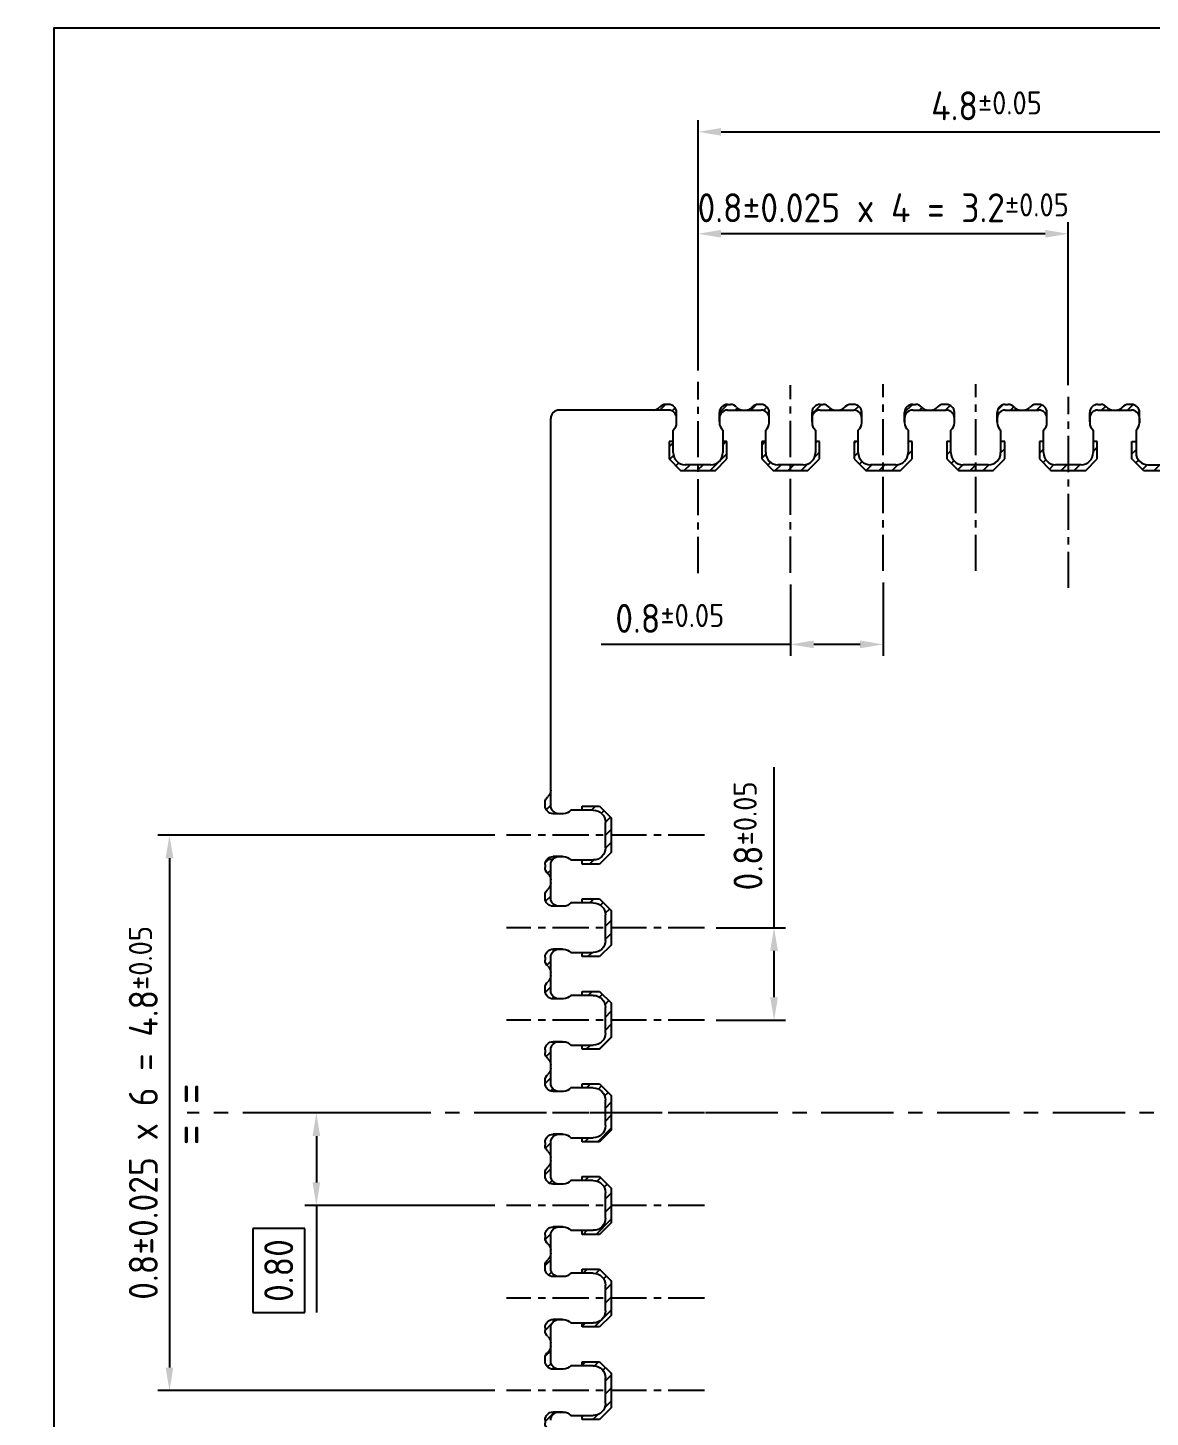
# Model space of a CAD drawing. Extents: x 1467 to 1931, y 226 to 529.
# Drawn here: x 1730.6 to 1827.6, y 335.5 to 455.5 of the extents above; entities that cross this region are included whole.
import ezdxf

# ---------------------------------------------------------------- set-up
doc = ezdxf.new("R2010")
doc.units = 0
doc.linetypes.add('AXES', pattern=[2, 1.25, -0.25, 0.25, -0.25])
doc.layers.add('AXIS', color=4, linetype='AXES', lineweight=25)
doc.layers.add('DIMENSIONS', color=3, linetype='Continuous', lineweight=25)
for name, color, linetype in [('bottom etching', 64, 'Continuous'), ('bottom leadframe', 7, 'Continuous'), ('leadframe', 7, 'Continuous'), ('top leadframe', 5, 'Continuous')]:
    doc.layers.add(name, color=color, linetype=linetype)
doc.styles.get("Standard").update_dxf_attribs({"font": 'ISOCP.SHX', "bigfont": 'bigfont.shx'})
doc.dimstyles.new('ST standard$0', dxfattribs={"dimtxt": 2.5, "dimasz": 2, "dimexe": 1, "dimexo": 1, "dimgap": 1, "dimtad": 1, "dimdec": 3, "dimdsep": 46, "dimtxsty": 'STANDARD', "dimcen": 0, "dimclrd": 3, "dimclre": 3, "dimclrt": 1, "dimadec": 0, "dimazin": 2, "dimtol": 1, "dimtp": 0.1, "dimtm": 0.1, "dimtfac": 0.8, "dimtdec": 3, "dimtmove": 0, "dimatfit": 3, "dimfxl": 1, "dimtolj": 2, "dimlwd": -1, "dimlwe": -1, "dimarcsym": 1})
pattern_1 = [(45, (31.19803, -19.82155), (-0.0561266, 0.0561266), [])]
pattern_2 = [(0, (33.5826, -10.5325), (0, 6.985), [5.08, -1.905]), (90, (33.5826, -10.5325), (-6.985, 4e-16), [5.08, -1.905])]
pattern_3 = [(45, (33.58265, -10.53248), (-0.0561266, 0.0561266), [])]

# ---------------------------------------------------------------- blocks, each defined once
blk = doc.blocks.new('*D14')
at = {"layer": 'AXIS', "color": 3, "linetype": 'ByBlock', "ltscale": 50, "transparency": 16777216}
for p, q in [((1788.52, 425.91), (1788.52, 447.52)), ((1836.52, 438.31), (1836.52, 447.52)), ((1790.52, 446.52), (1834.52, 446.52))]:
    blk.add_line(p, q, dxfattribs=at)
at = {"layer": 'AXIS', "color": 3, "ltscale": 50, "transparency": 16777216}
for points in [[(1790.52, 446.85), (1790.52, 446.19), (1788.52, 446.52)], [(1834.52, 446.85), (1834.52, 446.19), (1836.52, 446.52)]]:
    blk.add_solid(points, dxfattribs=at)
at = {"layer": 'Defpoints', "color": 0, "ltscale": 50, "transparency": 16777216}
for p in [(1836.52, 446.52), (1836.52, 437.31), (1788.52, 424.91)]:
    blk.add_point(p, dxfattribs=at)
at = {"layer": 'AXIS', "color": 1, "ltscale": 50, "transparency": 16777216, "insert": (1813.45, 448.77), "char_height": 2.5, "attachment_point": 5}
blk.add_mtext('\\A2;4.8{\\H2;±0.05}', dxfattribs=at)
blk = doc.blocks.new('*D16')
at = {"layer": 'AXIS', "color": 3, "linetype": 'ByBlock', "ltscale": 50, "transparency": 16777216}
for p, q in [((1788.52, 425.91), (1788.52, 438.71)), ((1820.52, 424.63), (1820.52, 438.71)), ((1818.52, 437.71), (1790.52, 437.71))]:
    blk.add_line(p, q, dxfattribs=at)
at = {"layer": 'AXIS', "color": 3, "ltscale": 50, "transparency": 16777216}
for points in [[(1790.52, 438.05), (1790.52, 437.38), (1788.52, 437.71)], [(1818.52, 438.05), (1818.52, 437.38), (1820.52, 437.71)]]:
    blk.add_solid(points, dxfattribs=at)
at = {"layer": 'Defpoints', "color": 0, "ltscale": 50, "transparency": 16777216}
for p in [(1788.52, 437.71), (1788.52, 424.91), (1820.52, 423.63)]:
    blk.add_point(p, dxfattribs=at)
at = {"layer": 'AXIS', "color": 1, "ltscale": 50, "transparency": 16777216, "insert": (1804.52, 439.96), "char_height": 2.5, "attachment_point": 5}
blk.add_mtext('\\A2;0.8%%P0.025 x 4 = 3.2{\\H2;±0.05}', dxfattribs=at)
blk = doc.blocks.new('*D17')
at = {"layer": 'AXIS', "color": 3, "linetype": 'ByBlock', "ltscale": 50, "transparency": 16777216}
for p, q in [((1796.52, 407.42), (1796.52, 401.23)), ((1804.52, 407.58), (1804.52, 401.23)), ((1796.52, 402.23), (1780.15, 402.23)), ((1802.52, 402.23), (1798.52, 402.23))]:
    blk.add_line(p, q, dxfattribs=at)
at = {"layer": 'AXIS', "color": 3, "ltscale": 50, "transparency": 16777216}
for points in [[(1798.52, 402.57), (1798.52, 401.9), (1796.52, 402.23)], [(1802.52, 402.57), (1802.52, 401.9), (1804.52, 402.23)]]:
    blk.add_solid(points, dxfattribs=at)
at = {"layer": 'Defpoints', "color": 0, "ltscale": 50, "transparency": 16777216}
for p in [(1796.52, 408.42), (1804.52, 408.58), (1796.52, 402.23)]:
    blk.add_point(p, dxfattribs=at)
at = {"layer": 'AXIS', "color": 1, "ltscale": 50, "transparency": 16777216, "insert": (1786.08, 404.48), "char_height": 2.5, "attachment_point": 5}
blk.add_mtext('\\A2;0.8{\\H2;±0.05}', dxfattribs=at)
blk = doc.blocks.new('*D21')
at = {"layer": 'AXIS', "color": 3, "linetype": 'ByBlock', "ltscale": 50, "transparency": 16777216}
for p, q in [((1795.09, 377.75), (1795.09, 391.61)), ((1790.08, 377.75), (1796.09, 377.75)), ((1795.09, 371.75), (1795.09, 375.75)), ((1790.08, 369.75), (1796.09, 369.75))]:
    blk.add_line(p, q, dxfattribs=at)
at = {"layer": 'AXIS', "color": 3, "ltscale": 50, "transparency": 16777216}
for points in [[(1794.76, 375.75), (1795.43, 375.75), (1795.09, 377.75)], [(1794.76, 371.75), (1795.43, 371.75), (1795.09, 369.75)]]:
    blk.add_solid(points, dxfattribs=at)
at = {"layer": 'Defpoints', "color": 0, "ltscale": 50, "transparency": 16777216}
for p in [(1789.08, 377.75), (1795.09, 377.75), (1789.08, 369.75)]:
    blk.add_point(p, dxfattribs=at)
at = {"layer": 'AXIS', "color": 1, "ltscale": 50, "transparency": 16777216, "insert": (1792.84, 385.68), "char_height": 2.5, "attachment_point": 5, "rotation": 90}
blk.add_mtext('\\A2;0.8{\\H2;±0.05}', dxfattribs=at)
blk = doc.blocks.new('*D22')
at = {"layer": 'AXIS', "color": 3, "linetype": 'ByBlock', "ltscale": 50, "transparency": 16777216}
for p, q in [((1770.97, 385.75), (1741.85, 385.75)), ((1742.85, 383.75), (1742.85, 339.75)), ((1770.97, 337.75), (1741.85, 337.75))]:
    blk.add_line(p, q, dxfattribs=at)
at = {"layer": 'AXIS', "color": 3, "ltscale": 50, "transparency": 16777216}
for points in [[(1742.51, 383.75), (1743.18, 383.75), (1742.85, 385.75)], [(1742.51, 339.75), (1743.18, 339.75), (1742.85, 337.75)]]:
    blk.add_solid(points, dxfattribs=at)
at = {"layer": 'Defpoints', "color": 0, "ltscale": 50, "transparency": 16777216}
for p in [(1771.97, 385.75), (1742.85, 337.75), (1771.97, 337.75)]:
    blk.add_point(p, dxfattribs=at)
at = {"layer": 'AXIS', "color": 1, "ltscale": 50, "transparency": 16777216, "insert": (1740.59, 361.75), "char_height": 2.5, "attachment_point": 5, "rotation": 90}
blk.add_mtext('\\A2;0.8%%P0.025 x 6 = 4.8{\\H2;±0.05}', dxfattribs=at)
blk = doc.blocks.new('*D20')
at = {"layer": 'Defpoints', "color": 0, "ltscale": 50, "transparency": 16777216}
for p in [(1761.04, 361.75), (1755.54, 353.75), (1771.97, 353.75)]:
    blk.add_point(p, dxfattribs=at)
at = {"layer": 'DIMENSIONS', "color": 3, "linetype": 'ByBlock', "ltscale": 50, "transparency": 16777216}
for p, q in [((1760.04, 361.75), (1754.54, 361.75)), ((1770.97, 353.75), (1754.54, 353.75))]:
    blk.add_line(p, q, dxfattribs=at)
at = {"layer": 'DIMENSIONS', "color": 3, "ltscale": 50, "transparency": 16777216}
for p, q in [((1755.54, 359.75), (1755.54, 355.75)), ((1755.54, 353.75), (1755.54, 344.5)), ((1754.54, 351.75), (1750.04, 351.75)), ((1750.04, 351.75), (1750.04, 344.5)), ((1754.54, 344.5), (1754.54, 351.75)), ((1750.04, 344.5), (1754.54, 344.5))]:
    blk.add_line(p, q, dxfattribs=at)
for points in [[(1755.21, 359.75), (1755.87, 359.75), (1755.54, 361.75)], [(1755.21, 355.75), (1755.87, 355.75), (1755.54, 353.75)]]:
    blk.add_solid(points, dxfattribs=at)
at = {"layer": 'DIMENSIONS', "color": 1, "ltscale": 50, "transparency": 16777216, "insert": (1752.29, 348.13), "char_height": 2.5, "attachment_point": 5, "rotation": 90}
blk.add_mtext('\\A2;0.80', dxfattribs=at)
blk = doc.blocks.new('lead bottom new left')
at = {"layer": 'bottom leadframe'}
for p, q in [((0.522, 0.255), (0.522, 0.28)), ((0.37, 0.185), (0.452, 0.185)), ((0.37, -0.185), (0.452, -0.185)), ((0.522, -0.255), (0.522, -0.28))]:
    blk.add_line(p, q, dxfattribs=at)
at = {"layer": 'bottom leadframe', "ltscale": 50}
for p, q in [((0.105, 0.215), (0.299, 0.215)), ((0.362, 0.185), (0.4, 0.185)), ((0, -0.11), (0, 0.11)), ((0.299, -0.215), (0.105, -0.215)), ((0.4, -0.185), (0.362, -0.185))]:
    blk.add_line(p, q, dxfattribs=at)
for centre, radius, start, end in [((0.542, 0.387), 0.07, 180, 229.9948), ((0.402, 0.255), 0.07, 270, 0), ((0.105, 0.11), 0.105, 90, 180), ((0.362, 0.265), 0.08, 218.6822, 270), ((0.105, -0.11), 0.105, 180, 270), ((0.362, -0.265), 0.08, 90, 141.3178), ((0.402, -0.255), 0.07, 0, 90), ((0.542, -0.387), 0.07, 130.0052, 180)]:
    blk.add_arc(centre, radius, start, end, dxfattribs=at)
at = {"layer": 'bottom leadframe'}
for centre, start, end in [((0.452, 0.255), 270, 0), ((0.452, 0.28), 0, 49.9948), ((0.452, -0.255), 0, 90), ((0.452, -0.28), 310.0052, 0)]:
    blk.add_arc(centre, 0.07, start, end, dxfattribs=at)
blk = doc.blocks.new('Lead bottom leadframe')
at = {"layer": 'bottom etching', "ltscale": 50}
h = blk.add_hatch(dxfattribs=at)
h.set_pattern_fill('ANSI31', color=256, scale=0.025)
h.set_pattern_definition([(45, (1191.91155, 12.07104), (-0.056126601, 0.056126601), [])])
h.paths.add_polyline_path([(0, 0.15), (-0.1, 0.25), (-0.25, 0.25), (-0.25, 0.215), (-0.155, 0.215, -0.414214), (-0.05, 0.11), (-0.05, -0.11, -0.414214), (-0.155, -0.215), (-0.25, -0.215), (-0.25, -0.25), (-0.1, -0.25), (0, -0.15)])
at = {"layer": 'top leadframe', "ltscale": 50}
for p, q in [((-0.25, 0.215), (-0.25, 0.25)), ((-0.25, 0.25), (-0.1, 0.25)), ((-0.1, 0.25), (0, 0.15)), ((0, 0.15), (0, -0.15)), ((-0.25, -0.25), (-0.25, -0.215)), ((0, -0.15), (-0.1, -0.25)), ((-0.1, -0.25), (-0.25, -0.25))]:
    blk.add_line(p, q, dxfattribs=at)
at = {"layer": 'bottom etching', "ltscale": 50, "xscale": -1}
blk.add_blockref('lead bottom new left', (-0.05, 0), dxfattribs=at)
blk = doc.blocks.new('lead bottom new')
at = {"layer": 'bottom leadframe'}
for p, q in [((-0.522, 0.255), (-0.522, 0.28)), ((-0.37, 0.185), (-0.452, 0.185)), ((-0.37, -0.185), (-0.452, -0.185)), ((-0.522, -0.255), (-0.522, -0.28))]:
    blk.add_line(p, q, dxfattribs=at)
at = {"layer": 'bottom leadframe', "ltscale": 50}
for p, q in [((-0.362, 0.185), (-0.392, 0.185)), ((-0.299, 0.215), (-0.105, 0.215)), ((0, -0.11), (0, 0.11)), ((-0.4, -0.185), (-0.362, -0.185)), ((-0.362, -0.185), (-0.392, -0.185)), ((-0.299, -0.215), (-0.105, -0.215))]:
    blk.add_line(p, q, dxfattribs=at)
for centre, radius, start, end in [((-0.542, 0.387), 0.07, 310.0052, 0), ((-0.403, 0.255), 0.07, 180, 270), ((-0.362, 0.265), 0.08, 270, 321.3178), ((-0.105, 0.11), 0.105, 0, 90), ((-0.105, -0.11), 0.105, 270, 0), ((-0.403, -0.255), 0.07, 90, 180), ((-0.362, -0.265), 0.08, 38.6822, 90), ((-0.542, -0.387), 0.07, 0, 49.9948)]:
    blk.add_arc(centre, radius, start, end, dxfattribs=at)
at = {"layer": 'bottom leadframe'}
for centre, start, end in [((-0.452, 0.28), 130.0052, 180), ((-0.452, 0.255), 180, 270), ((-0.452, -0.255), 90, 180), ((-0.452, -0.28), 180, 229.9948)]:
    blk.add_arc(centre, 0.07, start, end, dxfattribs=at)
blk = doc.blocks.new('power bar bottom leadframe')
at = {"layer": 'bottom etching', "ltscale": 50}
h = blk.add_hatch(dxfattribs=at)
h.set_pattern_fill('ANSI31', color=256, scale=0.025)
h.set_pattern_definition([(45, (31.98265, -4.98248), (-0.0561266, 0.0561266), [])])
h.paths.add_polyline_path([(-0.91, -0.05), (-0.69, -0.05, -0.414214), (-0.585, -0.155), (-0.585, -0.316, -0.414214), (-0.545, -0.276), (-0.255, -0.276, -0.414214), (-0.215, -0.316), (-0.215, -0.155, -0.414214), (-0.11, -0.05), (0.11, -0.05, -0.414214), (0.215, -0.155), (0.215, -0.316, -0.414214), (0.255, -0.276), (0.545, -0.276, -0.414214), (0.585, -0.316), (0.585, -0.155, -0.414214), (0.69, -0.05), (0.91, -0.05, -0.414214), (1.015, -0.155), (1.015, -0.316, -0.414214), (1.055, -0.276), (1.345, -0.276, -0.414214), (1.385, -0.316), (1.385, -0.155, -0.414214), (1.49, -0.05), (1.71, -0.05, -0.414214), (1.815, -0.155), (1.815, -0.316, -0.414214), (1.855, -0.276), (2.145, -0.276, -0.414214), (2.185, -0.316), (2.185, -0.155, -0.414214), (2.29, -0.05), (2.51, -0.05, -0.414214), (2.615, -0.155), (2.615, -0.25), (2.65, -0.25), (2.65, -0.1), (2.55, 0), (-2.55, 0), (-2.65, -0.1), (-2.65, -0.25), (-2.615, -0.25), (-2.615, -0.155, -0.414214), (-2.51, -0.05), (-2.29, -0.05, -0.414214), (-2.185, -0.155), (-2.185, -0.316, -0.414214), (-2.145, -0.276), (-1.855, -0.276, -0.414214), (-1.815, -0.316), (-1.815, -0.155, -0.414214), (-1.71, -0.05), (-1.49, -0.05, -0.414214), (-1.385, -0.155), (-1.385, -0.316, -0.414214), (-1.345, -0.276), (-1.055, -0.276, -0.414214), (-1.015, -0.316), (-1.015, -0.155, -0.414214)])
h = blk.add_hatch(dxfattribs=at)
h.set_pattern_fill('ANSI31', color=256, scale=0.025)
h.set_pattern_definition(pattern_1)
h.paths.add_polyline_path([(-2.013, -0.523), (-2.145, -0.523, -0.414214), (-2.215, -0.453), (-2.215, -0.503, 0.414214), (-2.145, -0.573), (-2.12, -0.573, 0.221671), (-2.066, -0.548, -0.221671)])
h = blk.add_hatch(dxfattribs=at)
h.set_pattern_fill('ANSI31', color=256, scale=0.025)
h.set_pattern_definition(pattern_1)
h.paths.add_polyline_path([(-1.785, -0.503), (-1.785, -0.453, -0.414214), (-1.855, -0.523), (-1.987, -0.523, -0.221671), (-1.934, -0.548, 0.221671), (-1.88, -0.573), (-1.855, -0.573, 0.414214)])
h = blk.add_hatch(dxfattribs=at)
h.set_pattern_fill('ANSI31', color=256, scale=0.025)
h.set_pattern_definition(pattern_1)
h.paths.add_polyline_path([(-1.266, -0.548, -0.221671), (-1.213, -0.523), (-1.345, -0.523, -0.414214), (-1.415, -0.453), (-1.415, -0.503, 0.414214), (-1.345, -0.573), (-1.32, -0.573, 0.221671)])
h = blk.add_hatch(dxfattribs=at)
h.set_pattern_fill('ANSI31', color=256, scale=0.025)
h.set_pattern_definition(pattern_1)
h.paths.add_polyline_path([(-0.985, -0.503), (-0.985, -0.453, -0.414214), (-1.055, -0.523), (-1.187, -0.523, -0.221671), (-1.134, -0.548, 0.221671), (-1.08, -0.573), (-1.055, -0.573, 0.414214)])
h = blk.add_hatch(dxfattribs=at)
h.set_pattern_fill('ANSI31', color=256, scale=0.025)
h.set_pattern_definition(pattern_1)
h.paths.add_polyline_path([(-0.466, -0.548, -0.221671), (-0.413, -0.523), (-0.545, -0.523, -0.414214), (-0.615, -0.453), (-0.615, -0.503, 0.414214), (-0.545, -0.573), (-0.52, -0.573, 0.221671)])
h = blk.add_hatch(dxfattribs=at)
h.set_pattern_fill('ANSI31', color=256, scale=0.025)
h.set_pattern_definition(pattern_1)
h.paths.add_polyline_path([(-0.185, -0.503), (-0.185, -0.453, -0.414214), (-0.255, -0.523), (-0.387, -0.523, -0.221671), (-0.334, -0.548, 0.221671), (-0.28, -0.573), (-0.255, -0.573, 0.414214)])
h = blk.add_hatch(dxfattribs=at)
h.set_pattern_fill('ANSI31', color=256, scale=0.025)
h.set_pattern_definition(pattern_1)
h.paths.add_polyline_path([(0.334, -0.548, -0.221671), (0.387, -0.523), (0.255, -0.523, -0.414214), (0.185, -0.453), (0.185, -0.503, 0.414214), (0.255, -0.573), (0.28, -0.573, 0.221671)])
h = blk.add_hatch(dxfattribs=at)
h.set_pattern_fill('ANSI31', color=256, scale=0.025)
h.set_pattern_definition(pattern_1)
h.paths.add_polyline_path([(0.615, -0.503), (0.615, -0.453, -0.414214), (0.545, -0.523), (0.413, -0.523, -0.221671), (0.466, -0.548, 0.221671), (0.52, -0.573), (0.545, -0.573, 0.414214)])
h = blk.add_hatch(dxfattribs=at)
h.set_pattern_fill('ANSI31', color=256, scale=0.025)
h.set_pattern_definition(pattern_1)
h.paths.add_polyline_path([(1.134, -0.548, -0.221671), (1.187, -0.523), (1.055, -0.523, -0.414214), (0.985, -0.453), (0.985, -0.503, 0.414214), (1.055, -0.573), (1.08, -0.573, 0.221671)])
h = blk.add_hatch(dxfattribs=at)
h.set_pattern_fill('ANSI31', color=256, scale=0.025)
h.set_pattern_definition(pattern_1)
h.paths.add_polyline_path([(1.415, -0.503), (1.415, -0.453, -0.414214), (1.345, -0.523), (1.213, -0.523, -0.221671), (1.266, -0.548, 0.221671), (1.32, -0.573), (1.345, -0.573, 0.414214)])
h = blk.add_hatch(dxfattribs=at)
h.set_pattern_fill('ANSI31', color=256, scale=0.025)
h.set_pattern_definition(pattern_1)
h.paths.add_polyline_path([(1.934, -0.548, -0.221671), (1.987, -0.523), (1.855, -0.523, -0.414214), (1.785, -0.453), (1.785, -0.503, 0.414214), (1.855, -0.573), (1.88, -0.573, 0.221671)])
h = blk.add_hatch(dxfattribs=at)
h.set_pattern_fill('ANSI31', color=256, scale=0.025)
h.set_pattern_definition(pattern_1)
h.paths.add_polyline_path([(2.215, -0.503), (2.215, -0.453, -0.414214), (2.145, -0.523), (2.013, -0.523, -0.221671), (2.066, -0.548, 0.221671), (2.12, -0.573), (2.145, -0.573, 0.414214)])
at = {"layer": 'bottom leadframe', "ltscale": 50}
for p, q in [((-2.65, -0.25), (-2.615, -0.25)), ((-2.65, -0.25), (-2.615, -0.25)), ((-1.385, -0.316), (-1.385, -0.35)), ((2.65, -0.25), (2.615, -0.25)), ((-2.585, -0.412, 0), (-2.585, -0.443, 0))]:
    blk.add_line(p, q, dxfattribs=at)
at = {"layer": 'leadframe', "ltscale": 50}
for p, q in [((-2.145, -0.523), (-1.855, -0.523)), ((-1.345, -0.523), (-1.055, -0.523)), ((-0.545, -0.523), (-0.255, -0.523)), ((0.255, -0.523), (0.545, -0.523)), ((1.055, -0.523), (1.345, -0.523)), ((1.855, -0.523), (2.145, -0.523))]:
    blk.add_line(p, q, dxfattribs=at)
at = {"layer": 'top leadframe', "ltscale": 50}
for p, q in [((-2.55, 0), (-2.65, -0.1)), ((2.55, 0), (-2.55, 0)), ((2.55, 0), (2.65, -0.1)), ((-2.65, -0.1), (-2.65, -0.25)), ((2.65, -0.1), (2.65, -0.25)), ((-2.65, -0.25), (-2.615, -0.25)), ((-2.145, -0.276), (-1.855, -0.276)), ((-1.345, -0.276), (-1.055, -0.276)), ((-0.545, -0.276), (-0.255, -0.276)), ((0.255, -0.276), (0.545, -0.276)), ((1.055, -0.276), (1.345, -0.276)), ((1.855, -0.276), (2.145, -0.276)), ((2.65, -0.25), (2.615, -0.25))]:
    blk.add_line(p, q, dxfattribs=at)
for centre, start, end in [((-2.145, -0.316), 90, 180), ((-1.855, -0.316), 0, 90), ((-1.345, -0.316), 90, 180), ((-1.055, -0.316), 0, 90), ((-0.545, -0.316), 90, 180), ((-0.255, -0.316), 0, 90), ((0.255, -0.316), 90, 180), ((0.545, -0.316), 0, 90), ((1.055, -0.316), 90, 180), ((1.345, -0.316), 0, 90), ((1.855, -0.316), 90, 180), ((2.145, -0.316), 0, 90)]:
    blk.add_arc(centre, 0.04, start, end, dxfattribs=at)
at = {"layer": 'leadframe', "ltscale": 50, "rotation": 90}
for p in [(-2.4, -0.05), (-1.6, -0.05), (-0.8, -0.05), (0, -0.05), (0.8, -0.05), (1.6, -0.05), (2.4, -0.05)]:
    blk.add_blockref('lead bottom new', p, dxfattribs=at)
blk = doc.blocks.new('bottom leadframe')
at = {"layer": 'bottom etching', "ltscale": 50}
h = blk.add_hatch(dxfattribs=at)
h.set_pattern_fill('ANSI31', color=256, scale=0.025)
h.set_pattern_definition(pattern_3)
h.paths.add_polyline_path([(-5.055, 6.122), (-5.08, 6.122, 0.221671), (-5.134, 6.097, -0.221671), (-5.187, 6.072), (-5.055, 6.072, -0.414214), (-4.985, 6.003), (-4.985, 6.052, 0.414214)])
h = blk.add_hatch(dxfattribs=at)
h.set_pattern_fill('ANSI31', color=256, scale=0.025)
h.set_pattern_definition(pattern_3)
h.paths.add_polyline_path([(-4.255, 6.122), (-4.28, 6.122, 0.221671), (-4.334, 6.097, -0.221671), (-4.387, 6.072), (-4.255, 6.072, -0.414214), (-4.185, 6.003), (-4.185, 6.052, 0.414214)])
h = blk.add_hatch(dxfattribs=at)
h.set_pattern_fill('ANSI31', color=256, scale=0.025)
h.set_pattern_definition(pattern_3)
h.paths.add_polyline_path([(-3.666, 6.097, 0.221671), (-3.72, 6.122), (-3.745, 6.122, 0.414214), (-3.815, 6.052), (-3.815, 6.003, -0.414214), (-3.745, 6.072), (-3.613, 6.072, -0.221671)])
h = blk.add_hatch(dxfattribs=at)
h.set_pattern_fill('ANSI31', color=256, scale=0.025)
h.set_pattern_definition(pattern_3)
h.paths.add_polyline_path([(-3.455, 6.122), (-3.48, 6.122, 0.221671), (-3.534, 6.097, -0.221671), (-3.587, 6.072), (-3.455, 6.072, -0.414214), (-3.385, 6.003), (-3.385, 6.052, 0.414214)])
h = blk.add_hatch(dxfattribs=at)
h.set_pattern_fill('ANSI31', color=256, scale=0.025)
h.set_pattern_definition(pattern_3)
h.paths.add_polyline_path([(-2.866, 6.097, 0.221671), (-2.92, 6.122), (-2.945, 6.122, 0.414214), (-3.015, 6.052), (-3.015, 6.003, -0.414214), (-2.945, 6.072), (-2.813, 6.072, -0.221671)])
h = blk.add_hatch(dxfattribs=at)
h.set_pattern_fill('ANSI31', color=256, scale=0.025)
h.set_pattern_definition(pattern_3)
h.paths.add_polyline_path([(-2.655, 6.122), (-2.68, 6.122, 0.221671), (-2.734, 6.097, -0.221671), (-2.787, 6.072), (-2.655, 6.072, -0.414214), (-2.585, 6.003), (-2.585, 6.052, 0.414214)])
h = blk.add_hatch(dxfattribs=at)
h.set_pattern_fill('ANSI31', color=256, scale=0.025)
h.set_pattern_definition(pattern_3)
h.paths.add_polyline_path([(-2.12, 6.122), (-2.145, 6.122, 0.414214), (-2.215, 6.052), (-2.215, 6.003, -0.414214), (-2.145, 6.072), (-2.013, 6.072, -0.221671), (-2.066, 6.097, 0.221671)])
h = blk.add_hatch(dxfattribs=at)
h.set_pattern_fill('ANSI31', color=256, scale=0.025)
h.set_pattern_definition(pattern_3)
h.paths.add_polyline_path([(-1.855, 6.122), (-1.88, 6.122, 0.221671), (-1.934, 6.097, -0.221671), (-1.987, 6.072), (-1.855, 6.072, -0.414214), (-1.785, 6.003), (-1.785, 6.052, 0.414214)])
h = blk.add_hatch(dxfattribs=at)
h.set_pattern_fill('ANSI31', color=256, scale=0.025)
h.set_pattern_definition(pattern_3)
h.paths.add_polyline_path([(-1.266, 6.097, 0.221671), (-1.32, 6.122), (-1.345, 6.122, 0.414214), (-1.415, 6.052), (-1.415, 6.003, -0.414214), (-1.345, 6.072), (-1.213, 6.072, -0.221671)])
h = blk.add_hatch(dxfattribs=at)
h.set_pattern_fill('ANSI31', color=256, scale=0.025)
h.set_pattern_definition(pattern_3)
h.paths.add_polyline_path([(-1.055, 6.122), (-1.08, 6.122, 0.221671), (-1.134, 6.097, -0.221671), (-1.187, 6.072), (-1.055, 6.072, -0.414214), (-0.985, 6.003), (-0.985, 6.052, 0.414214)])
h = blk.add_hatch(dxfattribs=at)
h.set_pattern_fill('ANSI31', color=256, scale=0.025)
h.set_pattern_definition(pattern_3)
h.paths.add_polyline_path([(-6.073, 2.787, -0.221671), (-6.097, 2.734, 0.221671), (-6.122, 2.68), (-6.122, 2.655, 0.414214), (-6.052, 2.585), (-6.003, 2.585, -0.414214), (-6.073, 2.655)])
h = blk.add_hatch(dxfattribs=at)
h.set_pattern_fill('ANSI31', color=256, scale=0.025)
h.set_pattern_definition(pattern_3)
h.paths.add_polyline_path([(-6.003, 2.215), (-6.052, 2.215, 0.414214), (-6.122, 2.145), (-6.122, 2.12, 0.221671), (-6.097, 2.066, -0.221671), (-6.073, 2.013), (-6.073, 2.145, -0.414214)])
h = blk.add_hatch(dxfattribs=at)
h.set_pattern_fill('ANSI31', color=256, scale=0.025)
h.set_pattern_definition(pattern_3)
h.paths.add_polyline_path([(-6.073, 1.987, -0.221671), (-6.097, 1.934, 0.221671), (-6.122, 1.88), (-6.122, 1.855, 0.414214), (-6.052, 1.785), (-6.003, 1.785, -0.414214), (-6.073, 1.855)])
h = blk.add_hatch(dxfattribs=at)
h.set_pattern_fill('ANSI31', color=256, scale=0.025)
h.set_pattern_definition(pattern_3)
h.paths.add_polyline_path([(-6.073, 1.345, -0.414214), (-6.003, 1.415), (-6.052, 1.415, 0.414214), (-6.122, 1.345), (-6.122, 1.32, 0.221671), (-6.097, 1.266, -0.221671), (-6.073, 1.213)])
h = blk.add_hatch(dxfattribs=at)
h.set_pattern_fill('ANSI31', color=256, scale=0.025)
h.set_pattern_definition(pattern_3)
h.paths.add_polyline_path([(-6.073, 1.187, -0.221671), (-6.097, 1.134, 0.221671), (-6.122, 1.08), (-6.122, 1.055, 0.414214), (-6.052, 0.985), (-6.003, 0.985, -0.414214), (-6.073, 1.055)])
h = blk.add_hatch(dxfattribs=at)
h.set_pattern_fill('ANSI31', color=256, scale=0.025)
h.set_pattern_definition(pattern_3)
h.paths.add_polyline_path([(-6.073, 0.545, -0.414214), (-6.003, 0.615), (-6.052, 0.615, 0.414214), (-6.122, 0.545), (-6.122, 0.52, 0.221671), (-6.097, 0.466, -0.221671), (-6.073, 0.413)])
h = blk.add_hatch(dxfattribs=at)
h.set_pattern_fill('ANSI31', color=256, scale=0.025)
h.set_pattern_definition(pattern_3)
h.paths.add_polyline_path([(-6.073, 0.387, -0.221671), (-6.097, 0.334, 0.221671), (-6.122, 0.28), (-6.122, 0.255, 0.414214), (-6.052, 0.185), (-6.003, 0.185, -0.414214), (-6.073, 0.255)])
h = blk.add_hatch(dxfattribs=at)
h.set_pattern_fill('ANSI31', color=256, scale=0.025)
h.set_pattern_definition(pattern_3)
h.paths.add_polyline_path([(-6.073, -0.255, -0.414214), (-6.003, -0.185), (-6.052, -0.185, 0.414214), (-6.122, -0.255), (-6.122, -0.28, 0.221671), (-6.097, -0.334, -0.221671), (-6.073, -0.387)])
h = blk.add_hatch(dxfattribs=at)
h.set_pattern_fill('ANSI31', color=256, scale=0.025)
h.set_pattern_definition(pattern_3)
h.paths.add_polyline_path([(-6.073, -0.545), (-6.073, -0.413, -0.221671), (-6.097, -0.466, 0.221671), (-6.122, -0.52), (-6.122, -0.545, 0.414214), (-6.052, -0.615), (-6.003, -0.615, -0.414214)])
h = blk.add_hatch(dxfattribs=at)
h.set_pattern_fill('ANSI31', color=256, scale=0.025)
h.set_pattern_definition(pattern_3)
h.paths.add_polyline_path([(-6.003, -0.985), (-6.052, -0.985, 0.414214), (-6.122, -1.055), (-6.122, -1.08, 0.221671), (-6.097, -1.134, -0.221671), (-6.073, -1.187), (-6.073, -1.055, -0.414214)])
h = blk.add_hatch(dxfattribs=at)
h.set_pattern_fill('ANSI31', color=256, scale=0.025)
h.set_pattern_definition(pattern_3)
h.paths.add_polyline_path([(-6.073, -1.345), (-6.073, -1.213, -0.221671), (-6.097, -1.266, 0.221671), (-6.122, -1.32), (-6.122, -1.345, 0.414214), (-6.052, -1.415), (-6.003, -1.415, -0.414214)])
h = blk.add_hatch(dxfattribs=at)
h.set_pattern_fill('ANSI31', color=256, scale=0.025)
h.set_pattern_definition(pattern_3)
h.paths.add_polyline_path([(-6.003, -1.785), (-6.052, -1.785, 0.414214), (-6.122, -1.855), (-6.122, -1.88, 0.221671), (-6.097, -1.934, -0.221671), (-6.073, -1.987), (-6.073, -1.855, -0.414214)])
h = blk.add_hatch(dxfattribs=at)
h.set_pattern_fill('ANSI31', color=256, scale=0.025)
h.set_pattern_definition(pattern_3)
h.paths.add_polyline_path([(-6.073, -2.145), (-6.073, -2.013, -0.221671), (-6.097, -2.066, 0.221671), (-6.122, -2.12), (-6.122, -2.145, 0.414214), (-6.052, -2.215), (-6.003, -2.215, -0.414214)])
h = blk.add_hatch(dxfattribs=at)
h.set_pattern_fill('ANSI31', color=256, scale=0.025)
h.set_pattern_definition(pattern_3)
h.paths.add_polyline_path([(-6.003, -2.585), (-6.052, -2.585, 0.414214), (-6.122, -2.655), (-6.122, -2.68, 0.221671), (-6.097, -2.734, -0.221671), (-6.073, -2.787), (-6.073, -2.655, -0.414214)])
at = {"layer": 'leadframe', "ltscale": 50, "true_color": 0x727430}
h = blk.add_hatch(dxfattribs=at)
h.set_pattern_fill('ANGLE', color=67)
h.set_pattern_definition(pattern_2)
h.paths.add_polyline_path([(-5.055, 6.122), (-5.08, 6.122, 0.221671), (-5.134, 6.097, -0.221671), (-5.187, 6.072), (-5.055, 6.072, -0.414214), (-4.985, 6.003), (-4.985, 6.052, 0.414214)])
h = blk.add_hatch(dxfattribs=at)
h.set_pattern_fill('ANGLE', color=67)
h.set_pattern_definition(pattern_2)
h.paths.add_polyline_path([(-4.52, 6.122), (-4.545, 6.122, 0.414214), (-4.615, 6.052), (-4.615, 6.003, -0.414214), (-4.545, 6.072), (-4.413, 6.072, -0.221671), (-4.466, 6.097, 0.221671)])
h = blk.add_hatch(dxfattribs=at)
h.set_pattern_fill('ANSI31', color=67, scale=0.026)
h.set_pattern_definition([(45, (33.58265, -10.53248), (-0.05837166, 0.05837166), [])])
h.paths.add_polyline_path([(-4.466, 6.097, 0.221671), (-4.52, 6.122), (-4.545, 6.122, 0.414214), (-4.615, 6.052), (-4.615, 6.003, -0.414214), (-4.545, 6.072), (-4.413, 6.072, -0.221671)])
h = blk.add_hatch(dxfattribs=at)
h.set_pattern_fill('ANGLE', color=67)
h.set_pattern_definition(pattern_2)
h.paths.add_polyline_path([(-4.255, 6.122), (-4.28, 6.122, 0.221671), (-4.334, 6.097, -0.221671), (-4.387, 6.072), (-4.255, 6.072, -0.414214), (-4.185, 6.003), (-4.185, 6.052, 0.414214)])
h = blk.add_hatch(dxfattribs=at)
h.set_pattern_fill('ANGLE', color=67)
h.set_pattern_definition(pattern_2)
h.paths.add_polyline_path([(-3.72, 6.122), (-3.745, 6.122, 0.414214), (-3.815, 6.052), (-3.815, 6.003, -0.414214), (-3.745, 6.072), (-3.613, 6.072, -0.221671), (-3.666, 6.097, 0.221671)])
h = blk.add_hatch(dxfattribs=at)
h.set_pattern_fill('ANGLE', color=67)
h.set_pattern_definition(pattern_2)
h.paths.add_polyline_path([(-3.455, 6.122), (-3.48, 6.122, 0.221671), (-3.534, 6.097, -0.221671), (-3.587, 6.072), (-3.455, 6.072, -0.414214), (-3.385, 6.003), (-3.385, 6.052, 0.414214)])
h = blk.add_hatch(dxfattribs=at)
h.set_pattern_fill('ANGLE', color=67)
h.set_pattern_definition(pattern_2)
h.paths.add_polyline_path([(-2.92, 6.122), (-2.945, 6.122, 0.414214), (-3.015, 6.052), (-3.015, 6.003, -0.414214), (-2.945, 6.072), (-2.813, 6.072, -0.221671), (-2.866, 6.097, 0.221671)])
h = blk.add_hatch(dxfattribs=at)
h.set_pattern_fill('ANGLE', color=67)
h.set_pattern_definition(pattern_2)
h.paths.add_polyline_path([(-2.655, 6.122), (-2.68, 6.122, 0.221671), (-2.734, 6.097, -0.221671), (-2.787, 6.072), (-2.655, 6.072, -0.414214), (-2.585, 6.003), (-2.585, 6.052, 0.414214)])
h = blk.add_hatch(dxfattribs=at)
h.set_pattern_fill('ANGLE', color=67)
h.set_pattern_definition(pattern_2)
h.paths.add_polyline_path([(-2.066, 6.097, 0.221671), (-2.12, 6.122), (-2.145, 6.122, 0.414214), (-2.215, 6.052), (-2.215, 6.003, -0.414214), (-2.145, 6.072), (-2.013, 6.072, -0.221671)])
h = blk.add_hatch(dxfattribs=at)
h.set_pattern_fill('ANGLE', color=67)
h.set_pattern_definition(pattern_2)
h.paths.add_polyline_path([(-1.855, 6.122), (-1.88, 6.122, 0.221671), (-1.934, 6.097, -0.221671), (-1.987, 6.072), (-1.855, 6.072, -0.414214), (-1.785, 6.003), (-1.785, 6.052, 0.414214)])
h = blk.add_hatch(dxfattribs=at)
h.set_pattern_fill('ANGLE', color=67)
h.set_pattern_definition(pattern_2)
h.paths.add_polyline_path([(-1.055, 6.122), (-1.08, 6.122, 0.221671), (-1.134, 6.097, -0.221671), (-1.187, 6.072), (-1.055, 6.072, -0.414214), (-0.985, 6.003), (-0.985, 6.052, 0.414214)])
h = blk.add_hatch(dxfattribs=at)
h.set_pattern_fill('ANGLE', color=67)
h.set_pattern_definition(pattern_2)
h.paths.add_polyline_path([(-6.073, 2.787, -0.221671), (-6.097, 2.734, 0.221671), (-6.122, 2.68), (-6.122, 2.655, 0.414214), (-6.052, 2.585), (-6.003, 2.585, -0.414214), (-6.073, 2.655)])
h = blk.add_hatch(dxfattribs=at)
h.set_pattern_fill('ANGLE', color=67)
h.set_pattern_definition(pattern_2)
h.paths.add_polyline_path([(-6.073, 2.145, -0.414214), (-6.003, 2.215), (-6.052, 2.215, 0.414214), (-6.122, 2.145), (-6.122, 2.12, 0.221671), (-6.097, 2.066, -0.221671), (-6.073, 2.013)])
h = blk.add_hatch(dxfattribs=at)
h.set_pattern_fill('ANGLE', color=67)
h.set_pattern_definition(pattern_2)
h.paths.add_polyline_path([(-6.073, 1.987, -0.221671), (-6.097, 1.934, 0.221671), (-6.122, 1.88), (-6.122, 1.855, 0.414214), (-6.052, 1.785), (-6.003, 1.785, -0.414214), (-6.073, 1.855)])
h = blk.add_hatch(dxfattribs=at)
h.set_pattern_fill('ANGLE', color=67)
h.set_pattern_definition(pattern_2)
h.paths.add_polyline_path([(-6.073, 1.345, -0.414214), (-6.003, 1.415), (-6.052, 1.415, 0.414214), (-6.122, 1.345), (-6.122, 1.32, 0.221671), (-6.097, 1.266, -0.221671), (-6.073, 1.213)])
h = blk.add_hatch(dxfattribs=at)
h.set_pattern_fill('ANGLE', color=67)
h.set_pattern_definition(pattern_2)
h.paths.add_polyline_path([(-6.073, 1.187, -0.221671), (-6.097, 1.134, 0.221671), (-6.122, 1.08), (-6.122, 1.055, 0.414214), (-6.052, 0.985), (-6.003, 0.985, -0.414214), (-6.073, 1.055)])
h = blk.add_hatch(dxfattribs=at)
h.set_pattern_fill('ANGLE', color=67)
h.set_pattern_definition(pattern_2)
h.paths.add_polyline_path([(-6.003, 0.615), (-6.052, 0.615, 0.414214), (-6.122, 0.545), (-6.122, 0.52, 0.221671), (-6.097, 0.466, -0.221671), (-6.073, 0.413), (-6.073, 0.545, -0.414214)])
h = blk.add_hatch(dxfattribs=at)
h.set_pattern_fill('ANGLE', color=67)
h.set_pattern_definition(pattern_2)
h.paths.add_polyline_path([(-6.073, 0.387, -0.221671), (-6.097, 0.334, 0.221671), (-6.122, 0.28), (-6.122, 0.255, 0.414214), (-6.052, 0.185), (-6.003, 0.185, -0.414214), (-6.073, 0.255)])
h = blk.add_hatch(dxfattribs=at)
h.set_pattern_fill('ANGLE', color=67)
h.set_pattern_definition(pattern_2)
h.paths.add_polyline_path([(-6.073, -0.255, -0.414214), (-6.003, -0.185), (-6.052, -0.185, 0.414214), (-6.122, -0.255), (-6.122, -0.28, 0.221671), (-6.097, -0.334, -0.221671), (-6.073, -0.387)])
h = blk.add_hatch(dxfattribs=at)
h.set_pattern_fill('ANGLE', color=67)
h.set_pattern_definition(pattern_2)
h.paths.add_polyline_path([(-6.073, -0.545), (-6.073, -0.413, -0.221671), (-6.097, -0.466, 0.221671), (-6.122, -0.52), (-6.122, -0.545, 0.414214), (-6.052, -0.615), (-6.003, -0.615, -0.414214)])
h = blk.add_hatch(dxfattribs=at)
h.set_pattern_fill('ANGLE', color=67)
h.set_pattern_definition(pattern_2)
h.paths.add_polyline_path([(-6.003, -0.985), (-6.052, -0.985, 0.414214), (-6.122, -1.055), (-6.122, -1.08, 0.221671), (-6.097, -1.134, -0.221671), (-6.073, -1.187), (-6.073, -1.055, -0.414214)])
h = blk.add_hatch(dxfattribs=at)
h.set_pattern_fill('ANGLE', color=67)
h.set_pattern_definition(pattern_2)
h.paths.add_polyline_path([(-6.073, -1.345), (-6.073, -1.213, -0.221671), (-6.097, -1.266, 0.221671), (-6.122, -1.32), (-6.122, -1.345, 0.414214), (-6.052, -1.415), (-6.003, -1.415, -0.414214)])
h = blk.add_hatch(dxfattribs=at)
h.set_pattern_fill('ANGLE', color=67)
h.set_pattern_definition(pattern_2)
h.paths.add_polyline_path([(-6.073, -1.855, -0.414214), (-6.003, -1.785), (-6.052, -1.785, 0.414214), (-6.122, -1.855), (-6.122, -1.88, 0.221671), (-6.097, -1.934, -0.221671), (-6.073, -1.987)])
h = blk.add_hatch(dxfattribs=at)
h.set_pattern_fill('ANGLE', color=67)
h.set_pattern_definition(pattern_2)
h.paths.add_polyline_path([(-6.073, -2.145), (-6.073, -2.013, -0.221671), (-6.097, -2.066, 0.221671), (-6.122, -2.12), (-6.122, -2.145, 0.414214), (-6.052, -2.215), (-6.003, -2.215, -0.414214)])
h = blk.add_hatch(dxfattribs=at)
h.set_pattern_fill('ANGLE', color=67)
h.set_pattern_definition(pattern_2)
h.paths.add_polyline_path([(-6.073, -2.655, -0.414214), (-6.003, -2.585), (-6.052, -2.585, 0.414214), (-6.122, -2.655), (-6.122, -2.68, 0.221671), (-6.097, -2.734, -0.221671), (-6.073, -2.787)])
at = {"layer": 'bottom leadframe', "ltscale": 50}
for p, q in [((-5.055, 6.072), (-6, 6.072)), ((-4.545, 6.072), (-4.255, 6.072)), ((-3.745, 6.072), (-3.455, 6.072)), ((-2.945, 6.072), (-2.655, 6.072)), ((-2.145, 6.072), (-1.855, 6.072)), ((-1.345, 6.072), (-1.055, 6.072)), ((-6.073, 2.655), (-6.073, 6.001)), ((-6.073, 1.855), (-6.073, 2.145)), ((-6.073, 1.055), (-6.073, 1.345)), ((-6.073, 0.255), (-6.073, 0.545)), ((-6.073, -0.545), (-6.073, -0.255)), ((-6.073, -1.345), (-6.073, -1.055)), ((-6.073, -2.145), (-6.073, -1.855))]:
    blk.add_line(p, q, dxfattribs=at)
blk.add_arc((-6, 6), 0.0725, 90, 180, dxfattribs=at)
at = {"layer": 'bottom etching', "ltscale": 50, "rotation": 180}
blk.add_blockref('power bar bottom leadframe', (1.6, 5.55), dxfattribs=at)
at = {"layer": 'leadframe', "ltscale": 50, "xscale": -1.000000000000003, "rotation": 90}
for p in [(-4.8, 5.55), (-4, 5.55), (-3.2, 5.55), (-2.4, 5.55), (-1.6, 5.55)]:
    blk.add_blockref('Lead bottom leadframe', p, dxfattribs=at)
at = {"layer": 'leadframe', "ltscale": 50}
for p in [(-5.55, 2.4), (-5.55, 1.6), (-5.55, 0.8), (-5.55, 0), (-5.55, -0.8), (-5.55, -1.6), (-5.55, -2.4)]:
    blk.add_blockref('Lead bottom leadframe', p, dxfattribs=at)

msp = doc.modelspace()

# ---------------------------------------------------------------- linework, layer by layer
at = {"layer": 'AXIS', "ltscale": 2.5}
for p, q in [((1788.5213, 408.3982), (1788.5213, 424.9132)), ((1796.5213, 408.4211), (1796.5213, 424.6441)), ((1804.5213, 408.5821), (1804.5213, 424.7293)), ((1812.5213, 408.5821), (1812.5213, 424.7293)), ((1820.5213, 407.1178), (1820.5213, 423.6328)), ((1789.0771, 385.753), (1771.9654, 385.753)), ((1789.0771, 377.753), (1771.9654, 377.753)), ((1789.0771, 369.753), (1771.9654, 369.753)), ((1789.0771, 361.753), (1771.9654, 361.753)), ((1789.0771, 353.753), (1771.9654, 353.753)), ((1789.0771, 345.753), (1771.9654, 345.753)), ((1789.0771, 337.753), (1771.9654, 337.753))]:
    msp.add_line(p, q, dxfattribs=at)
at = {"layer": 'AXIS', "ltscale": 5}
msp.add_line((1925.423, 361.753), (1744.3685, 361.753), dxfattribs=at)
at = {"layer": 'top leadframe', "color": 0}
msp.add_lwpolyline([(1930.6734, 283.6569), (1732.8751, 283.6569), (1732.8751, 455.5122), (1930.6734, 455.5122)], close=True, dxfattribs=at)

# ---------------------------------------------------------------- block references
at = {"layer": 'leadframe', "ltscale": 50, "xscale": 10, "yscale": 10, "zscale": 10}
msp.add_blockref('bottom leadframe', (1836.5213, 361.753), dxfattribs=at)

# ---------------------------------------------------------------- texts
at = {"layer": 'DIMENSIONS', "ltscale": 50}
msp.add_text('= =', height=3, rotation=90, dxfattribs=at).set_placement((1745.9337, 358.9366))

# ---------------------------------------------------------------- dimensions: what is measured, and where the dimension line sits
at = {"layer": 'AXIS', "ltscale": 50}
for base, p1, p2, picture, middle in [((1836.5213, 446.5198), (1788.5213, 424.9132), (1836.5213, 437.3056), '*D14', (1813.4475, 446.5198)), ((1796.5213, 402.2337), (1804.5213, 408.5821), (1796.5213, 408.4211), '*D17', (1786.0789, 402.2337))]:
    dim = msp.add_linear_dim(base=base, p1=p1, p2=p2, dimstyle='ST standard$0', override={"dimlfac": 0.1, "dimtp": 0.05, "dimtm": 0.05}, dxfattribs=at)
    dim.commit()
    dim.dimension.update_dxf_attribs({"geometry": picture, "text_midpoint": middle, "dimtype": 128})
dim = msp.add_linear_dim(base=(1788.5213, 437.7124), p1=(1820.5213, 423.6328), p2=(1788.5213, 424.9132), text='0.8%%P0.025 x 4 = <>', dimstyle='ST standard$0', override={"dimlfac": 0.1, "dimtp": 0.05, "dimtm": 0.05}, dxfattribs=at)
dim.commit()
dim.dimension.update_dxf_attribs({"geometry": '*D16', "text_midpoint": (1804.5213, 437.7124), "dimtype": 128})
dim = msp.add_linear_dim(base=(1795.0922, 377.753), p1=(1789.0771, 369.753), p2=(1789.0771, 377.753), angle=90, dimstyle='ST standard$0', override={"dimlfac": 0.1, "dimtp": 0.05, "dimtm": 0.05}, dxfattribs=at)
dim.commit()
dim.dimension.update_dxf_attribs({"geometry": '*D21', "text_midpoint": (1795.0922, 385.6829), "dimtype": 128})
dim = msp.add_linear_dim(base=(1742.845, 337.753), p1=(1771.9654, 385.753), p2=(1771.9654, 337.753), angle=90, text='0.8%%P0.025 x 6 = <>', dimstyle='ST standard$0', override={"dimlfac": 0.1, "dimtp": 0.05, "dimtm": 0.05}, dxfattribs=at)
dim.commit()
dim.dimension.update_dxf_attribs({"geometry": '*D22', "text_midpoint": (1742.845, 361.753), "dimtype": 128})
at = {"layer": 'DIMENSIONS', "ltscale": 50}
dim = msp.add_linear_dim(base=(1755.5405, 353.753), p1=(1761.0405, 361.753), p2=(1771.9654, 353.753), angle=90, dimstyle='ST standard$0', override={"dimgap": -1, "dimdec": 2, "dimlfac": 0.1, "dimzin": 0, "dimtol": 0, "dimtp": 0.02, "dimtm": 0.02}, dxfattribs=at)
dim.commit()
dim.dimension.update_dxf_attribs({"geometry": '*D20', "text_midpoint": (1755.5405, 348.126), "dimtype": 128})

doc.saveas('drawing.dxf')
